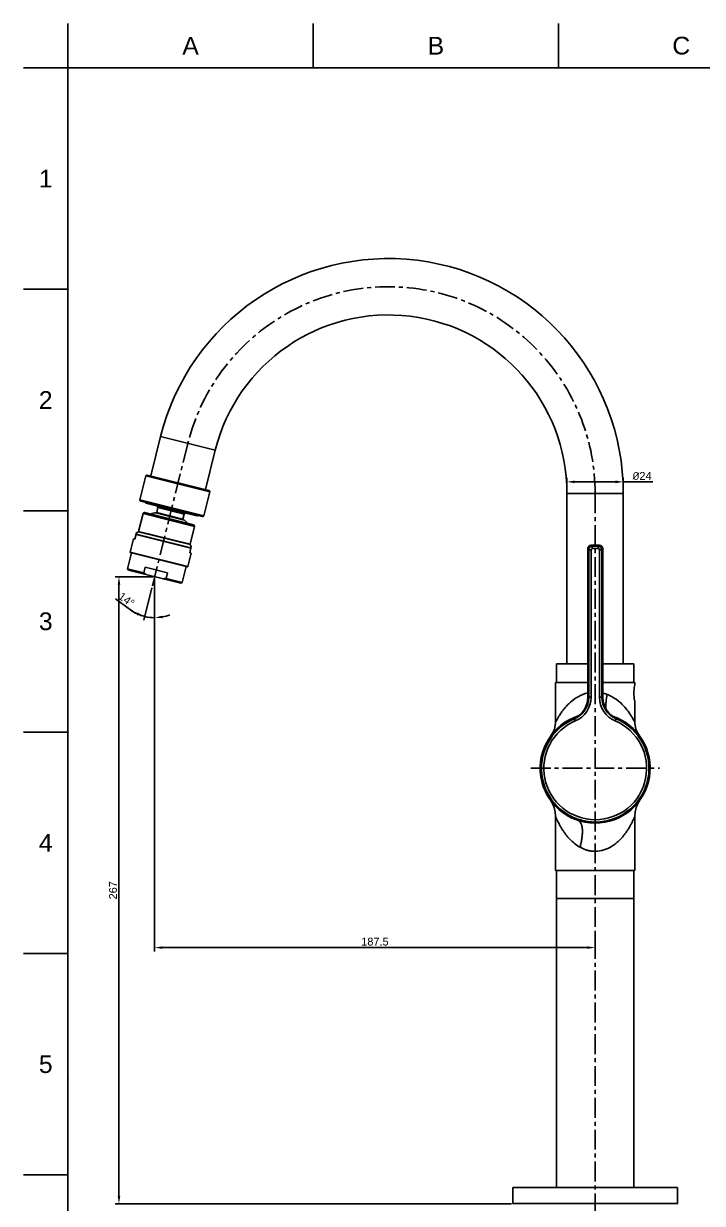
# Model space of a CAD drawing. Header units: millimetres. Extents: x 789 to 1209, y 393 to 987.
# Drawn here: x 789.1 to 1005.9, y 609.8 to 986.5 of the extents above; entities that cross this region are included whole.
import ezdxf

# ---------------------------------------------------------------- set-up
doc = ezdxf.new("R2010")
doc.units = ezdxf.units.MM
doc.header["$LTSCALE"] = 0.1
doc.linetypes.add('CENTERX2', pattern=[101.6, 63.5, -12.7, 12.7, -12.7])
for name, color, linetype in [('02___PRT_ALL_AXES', 7, 'Continuous'), ('CENTER', 1, 'CENTERX2'), ('DEF_LAYER_ASSEM_MEMBER', 7, 'Continuous'), ('DIM', 3, 'Continuous')]:
    doc.layers.add(name, color=color, linetype=linetype)
doc.styles.get("Standard").update_dxf_attribs({"font": 'arial.ttf'})
doc.dimstyles.new('ISO-25', dxfattribs={"dimtxt": 2.5, "dimasz": 2.5, "dimexe": 1.25, "dimexo": 0.625, "dimtad": 1, "dimlfac": 1.333333, "dimtxsty": 'Standard', "dimcen": 2.5, "dimadec": 0, "dimazin": 0, "dimtfac": 1, "dimtmove": 0, "dimatfit": 3, "dimfxl": 0, "dimarcsym": 0})

# ---------------------------------------------------------------- blocks, each defined once
blk = doc.blocks.new('*D6')
at = {"layer": 'Defpoints', "color": 0}
for p in [(962.65, 836.49), (980.65, 840.18), (980.65, 836.49)]:
    blk.add_point(p, dxfattribs=at)
at = {"layer": 'DIM', "color": 0, "lineweight": -2}
for p, q in [((962.65, 837.11), (962.65, 841.43)), ((980.65, 837.11), (980.65, 841.43)), ((965.15, 840.18), (978.15, 840.18)), ((980.65, 840.18), (990.12, 840.18))]:
    blk.add_line(p, q, dxfattribs=at)
at = {"layer": 'DIM', "color": 0}
for points in [[(965.15, 840.6), (965.15, 839.76), (962.65, 840.18)], [(978.15, 840.6), (978.15, 839.76), (980.65, 840.18)]]:
    blk.add_solid(points, dxfattribs=at)
at = {"layer": 'DIM', "color": 0, "insert": (986.64, 842.06), "char_height": 2.5, "attachment_point": 5}
blk.add_mtext('{\\fISOCPEUR|b0|i0|c0|p34;%%C}24', dxfattribs=at)
blk = doc.blocks.new('*D7')
at = {"layer": 'Defpoints', "color": 0}
for p in [(819.61, 809.88), (831, 809.88), (945.55, 609.61)]:
    blk.add_point(p, dxfattribs=at)
at = {"layer": 'DIM', "color": 0, "lineweight": -2}
for p, q in [((830.37, 809.88), (818.36, 809.88)), ((819.61, 612.11), (819.61, 807.38)), ((944.93, 609.61), (818.36, 609.61))]:
    blk.add_line(p, q, dxfattribs=at)
at = {"layer": 'DIM', "color": 0}
for points in [[(819.19, 807.38), (820.02, 807.38), (819.61, 809.88)], [(819.19, 612.11), (820.02, 612.11), (819.61, 609.61)]]:
    blk.add_solid(points, dxfattribs=at)
at = {"layer": 'DIM', "color": 0, "insert": (817.71, 709.75), "char_height": 2.5, "attachment_point": 5, "rotation": 90}
blk.add_mtext('267', dxfattribs=at)
blk = doc.blocks.new('*D8')
at = {"layer": 'Defpoints', "color": 0}
for p in [(831, 809.88), (971.65, 696.04), (971.65, 691.45)]:
    blk.add_point(p, dxfattribs=at)
at = {"layer": 'DIM', "color": 0, "lineweight": -2}
for p, q in [((831, 809.26), (831, 690.2)), ((971.65, 695.42), (971.65, 690.2)), ((833.5, 691.45), (969.15, 691.45))]:
    blk.add_line(p, q, dxfattribs=at)
at = {"layer": 'DIM', "color": 0}
for points in [[(833.5, 691.87), (833.5, 691.04), (831, 691.45)], [(969.15, 691.87), (969.15, 691.04), (971.65, 691.45)]]:
    blk.add_solid(points, dxfattribs=at)
at = {"layer": 'DIM', "color": 0, "insert": (901.33, 693.35), "char_height": 2.5, "attachment_point": 5}
blk.add_mtext('187.5', dxfattribs=at)
blk = doc.blocks.new('*D9')
at = {"layer": 'Defpoints', "color": 0}
for p in [(841.61, 852.45), (830.27, 806.97), (831, 809.26), (831, 802.82), (829.94, 796.85)]:
    blk.add_point(p, dxfattribs=at)
at = {"layer": 'DIM', "color": 0, "lineweight": -2}
for p, q in [((830.12, 806.36), (827.53, 795.98)), ((823.31, 799.31), (818.52, 802.79)), ((831, 802.2), (831, 795.56))]:
    blk.add_line(p, q, dxfattribs=at)
for start, end in [(233.955, 256), (234.0573, 245.0286), (256, 270), (280.9714, 291.9427)]:
    blk.add_arc((831, 809.88), 13.08, start, end, dxfattribs=at)
at = {"layer": 'DIM', "color": 0}
for points in [[(825.62, 798.42), (825.34, 797.64), (827.84, 797.19)], [(833.53, 796.63), (833.45, 797.46), (831, 796.81)]]:
    blk.add_solid(points, dxfattribs=at)
at = {"layer": 'DIM', "color": 0, "insert": (822.02, 802.57), "char_height": 2.5, "attachment_point": 5, "rotation": 323.955}
blk.add_mtext('14°', dxfattribs=at)

msp = doc.modelspace()

# ---------------------------------------------------------------- linework, layer by layer
for p, q in [((803.291, 972.3843), (803.291, 986.5257)), ((881.6345, 972.3843), (881.6345, 986.5257)), ((959.9779, 972.3843), (959.9779, 986.5257)), ((803.291, 972.3843), (789.1496, 972.3843)), ((803.291, 972.3843), (803.291, 406.7277)), ((1195.0082, 972.3843), (803.291, 972.3843)), ((803.291, 901.6772), (789.1496, 901.6772)), ((803.291, 830.9701), (789.1496, 830.9701)), ((803.291, 760.2631), (789.1496, 760.2631)), ((803.291, 689.556), (789.1496, 689.556)), ((803.291, 618.8489), (789.1496, 618.8489))]:
    msp.add_line(p, q)
at = {"color": 7, "linetype": 'Continuous'}
for p, q in [((832.8812, 854.6305), (829.7514, 842.0773)), ((832.8812, 854.6305), (850.3465, 850.2759)), ((847.2167, 837.7227), (850.3465, 850.2759)), ((828.2052, 842.0763), (826.3001, 834.4352)), ((848.5814, 836.9959), (828.2052, 842.0763)), ((848.3083, 837.4505), (828.6598, 842.3494)), ((848.5814, 836.9959), (846.6763, 829.3548)), ((962.6534, 836.4863), (962.6534, 782.1113)), ((980.6534, 836.4863), (962.6534, 836.4863)), ((980.6534, 836.4863), (980.6534, 782.1113)), ((846.6763, 829.3548), (826.3001, 834.4352)), ((846.2217, 829.0817), (826.5732, 833.9806)), ((828.0968, 833.4528), (827.9923, 833.6268)), ((844.6286, 829.3309), (828.0968, 833.4528)), ((844.515, 829.314), (828.1891, 833.3845)), ((843.7438, 825.9639), (827.2973, 830.0645)), ((827.7137, 830.3659), (827.3656, 830.1568)), ((843.7268, 826.0775), (827.3656, 830.1568)), ((827.7137, 830.3659), (843.5177, 826.4255)), ((827.8272, 830.3829), (843.4254, 826.4938)), ((831.4857, 830.2392), (840.1277, 828.0845)), ((831.6585, 830.3504), (840.0273, 828.2638)), ((832.045, 832.0819), (831.8358, 832.43)), ((840.8471, 830.1832), (831.8358, 832.43)), ((832.045, 832.0819), (840.499, 829.9741)), ((832.0619, 831.9684), (840.4307, 829.8818)), ((840.4307, 829.8818), (840.0273, 828.2638)), ((840.499, 829.9741), (840.8471, 830.1832)), ((844.6286, 829.3309), (844.8026, 829.4355)), ((843.7438, 825.9639), (842.3223, 820.2627)), ((843.5177, 826.4255), (843.7268, 826.0775)), ((824.2069, 822.01), (824.7164, 821.883)), ((824.7164, 821.883), (825.2244, 823.9206)), ((842.5477, 818.9963), (825.0823, 823.3509)), ((825.108, 823.4538), (842.5733, 819.0992)), ((825.8075, 824.271), (825.2244, 823.9206)), ((842.3393, 820.1492), (825.8075, 824.271)), ((842.3223, 820.2627), (825.8758, 824.3633)), ((841.6206, 813.1078), (823.1364, 817.7164)), ((841.5297, 813.0532), (823.1911, 817.6255)), ((842.1817, 817.5284), (842.6897, 819.566)), ((842.3393, 820.1492), (842.6897, 819.566)), ((969.2859, 818.8781), (969.2828, 818.7947)), ((969.2828, 818.7947), (969.2828, 771.3576)), ((969.2834, 818.7947), (969.2828, 818.7947)), ((969.2834, 818.7947), (969.2834, 771.3576)), ((969.2834, 818.7947), (969.6007, 818.4774)), ((969.6007, 818.4774), (969.6007, 771.4155)), ((970.3501, 818.4774), (969.6007, 818.4774)), ((970.3501, 818.4774), (970.3501, 771.4155)), ((970.4075, 819.9189), (970.4075, 819.9194)), ((972.9743, 819.9194), (970.4075, 819.9194)), ((972.9743, 819.9189), (970.4075, 819.9189)), ((970.4075, 819.9189), (970.7248, 819.6016)), ((970.7248, 818.8521), (970.7248, 819.6016)), ((972.657, 819.6016), (970.7248, 819.6016)), ((972.657, 818.8521), (970.7248, 818.8521)), ((972.9743, 819.9189), (972.657, 819.6016)), ((972.657, 818.8521), (972.657, 819.6016)), ((972.9743, 819.9189), (972.9743, 819.9194)), ((973.0577, 819.9163), (972.9743, 819.9194)), ((973.0317, 771.4155), (973.0317, 818.4774)), ((973.0317, 818.4774), (973.7811, 818.4774)), ((974.0984, 818.7947), (973.7811, 818.4774)), ((973.7811, 771.4155), (973.7811, 818.4774)), ((974.0984, 771.3576), (974.0984, 818.7947)), ((974.0984, 818.7947), (974.099, 818.7947)), ((974.099, 771.3576), (974.099, 818.7947)), ((842.6911, 817.4014), (841.6206, 813.1078)), ((842.1817, 817.5284), (842.6911, 817.4014)), ((959.2784, 782.1113), (959.2784, 776.1113)), ((959.2784, 782.1113), (969.2828, 782.1113)), ((974.099, 782.1113), (984.0284, 782.1113)), ((984.0284, 782.1113), (984.0284, 776.1113)), ((958.9784, 776.1113), (958.9784, 763.3411)), ((958.9784, 776.1113), (969.2828, 776.1113)), ((974.099, 776.1113), (984.3284, 776.1113)), ((984.3284, 775.4363), (984.3284, 776.1113)), ((963.7335, 769.7891), (963.7456, 769.7998)), ((969.2834, 771.3576), (969.2828, 771.3576)), ((970.3501, 771.4155), (969.6007, 771.4155)), ((973.0317, 771.4155), (973.7811, 771.4155)), ((974.0984, 771.3576), (974.099, 771.3576)), ((979.552, 769.8048), (979.5796, 769.7804)), ((984.3284, 763.3362), (984.3284, 770.0363)), ((965.3066, 763.8142), (965.0148, 764.5051)), ((978.0752, 763.8142), (978.367, 764.5051)), ((958.9784, 733.3975), (958.9784, 733.3978)), ((958.9784, 716.1113), (958.9784, 733.3975)), ((984.3284, 733.3987), (984.3284, 733.399)), ((984.3284, 733.3987), (984.3284, 716.1113)), ((984.3284, 716.1113), (958.9784, 716.1113)), ((959.2784, 707.1113), (959.2784, 716.1113)), ((984.0284, 716.1113), (984.0284, 707.1113)), ((959.2784, 707.1113), (984.0284, 707.1113)), ((997.9034, 609.7613), (945.4034, 609.7613)), ((945.5534, 609.6113), (945.4034, 609.7613)), ((997.7534, 609.6113), (997.9034, 609.7613))]:
    msp.add_line(p, q, dxfattribs=at)
for points in [[(970.4075, 819.9194), (969.9779, 819.8342), (969.6303, 819.6077), (969.3882, 819.2703), (969.2859, 818.8781)], [(974.099, 818.7947), (974.0137, 819.2243), (973.7873, 819.5719), (973.4498, 819.814), (973.0577, 819.9163)], [(958.9789, 763.3411), (958.9056, 762.3461), (958.6453, 761.2425), (958.2037, 760.1975), (957.625, 759.283)], [(985.6823, 759.2818), (985.0952, 760.2124), (984.6584, 761.2523), (984.4011, 762.3495), (984.3286, 763.3362)], [(957.3558, 738.5552), (958.009, 737.4665), (958.5486, 736.1517), (958.8818, 734.7192), (958.9785, 733.3975)], [(984.3283, 733.3987), (984.4263, 734.7281), (984.7646, 736.1713), (985.3078, 737.4862), (985.9498, 738.5533)]]:
    msp.add_lwpolyline(points, dxfattribs=at)
for centre, radius, start, end in [((905.6534, 836.4863), 75, 0, 166), ((905.6534, 836.4863), 57, 0, 166), ((828.569, 841.9856), 0.375, 76, 166), ((848.2175, 837.0866), 0.375, 346, 76), ((826.6639, 834.3445), 0.375, 166, 256), ((828.2254, 833.53), 0.15, 211, 256), ((827.4428, 830.0282), 0.15, 121, 166), ((827.7909, 830.2373), 0.15, 76, 121), ((831.0702, 827.9906), 2.2866, 79.529374, 123.777807), ((831.513, 830.3867), 0.15, 259.529374, 346), ((831.7072, 832.3527), 0.15, 31, 76), ((831.9164, 832.0047), 0.15, 346, 31), ((840.5763, 829.8455), 0.15, 121, 166), ((840.9243, 830.0547), 0.15, 76, 121), ((844.5513, 829.4595), 0.15, 256, 301), ((846.3124, 829.4456), 0.375, 256, 346), ((840.1729, 828.2276), 0.15, 166, 252.470626), ((839.439, 825.9041), 2.2866, 28.222193, 72.470626), ((843.3891, 826.3483), 0.15, 31, 76), ((843.5983, 826.0002), 0.15, 346, 31), ((825.7303, 824.3996), 0.15, 301, 346), ((823.2092, 817.6983), 0.075, 166, 256), ((842.4679, 820.2264), 0.15, 166, 211), ((970.4092, 818.7933), 1.1259, 172.291008, 179.927165), ((970.413, 818.7925), 1.1297, 157.684755, 172.277484), ((970.4091, 818.7932), 1.1258, 153.626213, 157.645911), ((970.4146, 818.7893), 1.1325, 135.486059, 153.568874), ((970.7261, 818.4762), 1.1254, 90.062423, 179.937577), ((970.4098, 818.7923), 1.127, 132.248648, 135.428105), ((970.4134, 818.7861), 1.134, 112.155485, 132.170219), ((970.7247, 818.4775), 0.3746, 89.982704, 180.017296), ((972.6557, 818.4762), 1.1254, 0.062423, 89.937577), ((972.6571, 818.4775), 0.3746, 359.982704, 90.017296), ((972.9728, 818.793), 1.1259, 82.291008, 89.927165), ((972.9721, 818.7893), 1.1297, 67.684755, 82.277484), ((972.9728, 818.7931), 1.1258, 63.626213, 67.645911), ((972.9688, 818.7876), 1.1325, 45.486059, 63.568874), ((972.9719, 818.7924), 1.127, 42.248648, 45.428105), ((972.9657, 818.7888), 1.134, 22.155485, 42.170219), ((841.5478, 813.126), 0.075, 256, 346), ((961.7805, 771.3597), 7.5029, 295.215261, 359.983414), ((962.0977, 771.4178), 7.503, 292.879765, 359.982586), ((962.0974, 771.4174), 8.2527, 292.884288, 359.986778), ((973.8, 747.5089), 24.2726, 99.962677, 100.724066), ((981.2846, 771.4175), 8.2529, 180.013813, 247.115121), ((969.5818, 747.5089), 24.2726, 79.275934, 80.037322), ((981.2841, 771.4178), 7.503, 180.017389, 247.12026), ((981.6013, 771.3597), 7.5028, 180.016471, 244.787916), ((971.2446, 761.215), 11.8827, 65.20351, 68.86119), ((968.8912, 757.6775), 16.1469, 47.962699, 48.551626), ((971.6534, 748.7363), 17.55, 107.919453, 71.676596), ((971.6534, 748.7363), 17.25, 108.928351, 258.833825), ((971.6909, 748.6988), 17.25, 112.880714, 258.694969), ((971.6909, 748.6988), 17.1583, 112.897715, 67.102285), ((971.6909, 748.6988), 16.4083, 112.897715, 67.102285), ((961.7859, 771.342), 7.4845, 293.624365, 295.235536), ((966.3655, 747.943), 16.6171, 94.662449, 95.45713), ((971.6909, 748.6988), 17.25, 287.52933, 67.119286), ((971.6534, 748.7363), 17.25, 66.199778, 68.321961), ((977.0163, 747.943), 16.6171, 84.542871, 85.337551), ((971.6621, 748.9243), 17.0356, 65.980144, 66.715986), ((981.5924, 771.3345), 7.4763, 244.767027, 246.376887), ((971.7134, 749.9867), 18.4659, 261.992288, 269.93025), ((971.7097, 747.5838), 16.1219, 269.933246, 279.028774), ((971.6909, 748.6988), 17.25, 281.30503, 287.394827), ((971.5736, 730.1789), 7.9904, 263.648014, 265.126549)]:
    msp.add_arc(centre, radius, start, end, dxfattribs=at)
for points in [[(970.4075, 819.9189), (970.2643, 819.9187), (970.1185, 819.8902), (969.9858, 819.8364)], [(974.0984, 818.7947), (974.0983, 818.9379), (974.0698, 819.0837), (974.0159, 819.2165)], [(970.8948, 722.2174), (971.3996, 722.1743), (971.9102, 722.1777), (972.4148, 722.2235)]]:
    msp.add_open_spline(points, degree=3, dxfattribs=at)
for points, knots in [([(963.7456, 769.7998), (964.5088, 770.4722), (966.2329, 771.711), (968.2164, 772.5134), (969.278, 772.7607)], [0, 0, 0, 0, 0.48270777, 1, 1, 1, 1]), ([(974.1058, 772.7348), (974.2277, 772.7053), (974.7084, 772.5801), (975.1811, 772.4254), (975.5296, 772.2974)], [0, 0, 0, 0, 0.25243955, 1, 1, 1, 1]), ([(958.9784, 763.3411), (958.9784, 763.3401), (958.9807, 763.3373), (958.9826, 763.3435), (958.9874, 763.3508), (958.9948, 763.3693), (959.0121, 763.4076), (959.0417, 763.4723), (959.0879, 763.5638), (959.1457, 763.6757), (959.244, 763.8631), (959.39, 764.1395), (959.5927, 764.5111), (959.829, 764.9262), (960.0955, 765.3726), (960.3911, 765.8413), (960.7139, 766.326), (961.1869, 766.9976), (961.8424, 767.848), (962.729, 768.8478), (963.3851, 769.4814), (963.7335, 769.7891)], [0, 0, 0, 0, 0.00035248, 0.00082177, 0.00162154, 0.0041424, 0.00775291, 0.01758029, 0.03035056, 0.0459802, 0.06441737, 0.10908058, 0.16224802, 0.22189086, 0.28671492, 0.35563539, 0.42799907, 0.50330741, 0.66120256, 0.82708968, 1, 1, 1, 1]), ([(975.0746, 767.6469), (975.044, 767.9936), (975.0306, 768.7358), (975.1365, 770.2957), (975.3462, 771.4961), (975.5293, 772.2974)], [0, 0, 0, 0, 0.22276584, 0.47395774, 1, 1, 1, 1]), ([(976.228, 772.0015), (976.5341, 771.8602), (977.7195, 771.2526), (978.8057, 770.4608), (979.552, 769.8048)], [0, 0, 0, 0, 0.25338977, 1, 1, 1, 1]), ([(979.7035, 769.6699), (980.3842, 769.0562), (981.308, 768.0671), (982.3602, 766.6782), (983.0152, 765.7025), (983.5451, 764.8211), (983.9015, 764.1722), (984.1197, 763.7541), (984.2255, 763.5412), (984.2931, 763.4112), (984.3202, 763.3507), (984.3286, 763.3363)], [0, 0, 0, 0, 0.34866364, 0.51210158, 0.66268338, 0.7954447, 0.90320652, 0.94425541, 0.97483762, 0.99363937, 1, 1, 1, 1]), ([(958.9784, 733.3978), (958.9785, 733.4071), (959.012, 733.3194), (959.028, 733.2773), (959.1001, 733.1103), (959.178, 732.9336), (959.2791, 732.7022), (959.3954, 732.442), (959.5281, 732.1542), (959.7297, 731.7328), (960.0121, 731.1708), (960.3885, 730.4676), (960.8093, 729.7353), (961.2742, 728.9872), (961.7843, 728.2339), (962.5352, 727.2217), (963.5969, 725.9844), (965.0777, 724.6091), (966.2246, 723.848), (966.8312, 723.5017)], [0, 0, 0, 0, 0.00216629, 0.01029417, 0.02239826, 0.03833783, 0.05788747, 0.08038853, 0.10514846, 0.13172635, 0.18942051, 0.25184621, 0.31780049, 0.38645208, 0.45728669, 0.53000347, 0.68041541, 0.83703578, 1, 1, 1, 1]), ([(966.8311, 723.5017), (966.9665, 723.9864), (967.2074, 724.966), (967.4666, 726.4361), (967.5991, 727.8582), (967.5972, 729.1562), (967.4469, 730.2637), (967.1668, 731.1369), (966.7572, 731.7548), (966.3849, 731.9944), (966.2033, 732.054)], [0, 0, 0, 0, 0.16603064, 0.33257843, 0.49208105, 0.63668407, 0.75990059, 0.85950526, 0.93693083, 1, 1, 1, 1]), ([(968.316, 731.8255), (968.316, 731.83), (968.345, 731.8196), (968.3745, 731.8224), (968.4473, 731.8069), (968.5371, 731.794), (968.6557, 731.774), (968.8588, 731.7419), (969.0236, 731.7173), (969.141, 731.7009)], [0, 0, 0, 0, 0.01612226, 0.06489245, 0.14606764, 0.25870276, 0.40179738, 0.57414833, 1, 1, 1, 1]), ([(971.6909, 731.4619), (971.451, 731.4619), (970.5975, 731.4807), (969.7454, 731.5652), (969.1393, 731.6621)], [0, 0, 0, 0, 0.28095729, 1, 1, 1, 1]), ([(971.6909, 731.5208), (971.9308, 731.5208), (972.7842, 731.5379), (973.6359, 731.6162), (974.2436, 731.7013)], [0, 0, 0, 0, 0.28103941, 1, 1, 1, 1]), ([(972.4148, 722.2235), (973.3359, 722.3072), (975.1257, 722.735), (977.111, 723.8147), (978.4883, 724.8681), (979.4142, 725.7144), (980.2508, 726.6064), (981.0055, 727.5277), (981.6849, 728.4625), (982.2946, 729.3951), (982.836, 730.309), (983.2379, 731.0538), (983.5243, 731.6233), (983.7148, 732.0189), (983.8842, 732.385), (984.0301, 732.7111), (984.1359, 732.9531), (984.2068, 733.1158), (984.2489, 733.214), (984.2809, 733.2866), (984.3075, 733.3533), (984.3173, 733.3688), (984.3284, 733.4026), (984.3284, 733.3987)], [0, 0, 0, 0, 0.16191162, 0.31715095, 0.39206152, 0.46515397, 0.53647321, 0.60598235, 0.67350683, 0.73868651, 0.80095816, 0.85942118, 0.88679452, 0.91255509, 0.93628339, 0.95740083, 0.97512512, 0.9824432, 0.98860876, 0.99353127, 0.99712434, 0.99931462, 1, 1, 1, 1]), ([(974.2436, 731.7013), (974.3606, 731.7176), (974.5248, 731.7422), (974.7273, 731.7742), (974.8455, 731.7941), (974.935, 731.807), (975.0075, 731.8224), (975.0369, 731.8196), (975.0658, 731.83), (975.0658, 731.8255)], [0, 0, 0, 0, 0.4259026, 0.5982574, 0.74134582, 0.8539677, 0.93512885, 0.98388823, 1, 1, 1, 1]), ([(966.8312, 723.5017), (967.4165, 723.1753), (968.3466, 722.7525), (969.6599, 722.3866), (970.3437, 722.272), (970.6896, 722.2376)], [0, 0, 0, 0, 0.4922261, 0.74468656, 1, 1, 1, 1])]:
    msp.add_open_spline(points, degree=3, knots=knots, dxfattribs=at)
for p in [(803.291, 901.6772), (803.291, 830.9701), (803.291, 760.2631), (803.291, 649.556)]:
    msp.add_point(p)
at = {"layer": '02___PRT_ALL_AXES', "color": 7, "linetype": 'Continuous'}
for p, q in [((828.2052, 842.0763), (826.3001, 834.4352)), ((848.5814, 836.9959), (846.6763, 829.3548)), ((962.6534, 782.1113), (962.6534, 836.4863)), ((980.6534, 836.4863), (980.6534, 782.1113)), ((825.8758, 824.3633), (827.2973, 830.0645)), ((831.6585, 830.3504), (832.0619, 831.9684)), ((840.0273, 828.2638), (840.4307, 829.8818)), ((842.3223, 820.2627), (843.7438, 825.9639)), ((823.1364, 817.7164), (824.2069, 822.01)), ((841.6206, 813.1078), (842.6911, 817.4014)), ((984.3182, 775.3878), (984.3284, 775.4363)), ((984.3284, 775.4363), (984.3284, 776.1113)), ((984.3284, 770.0363), (984.3182, 770.0846)), ((984.3284, 763.3362), (984.3284, 770.0363)), ((959.2784, 614.8613), (959.2784, 707.1113)), ((984.0284, 614.8613), (984.0284, 707.1113)), ((945.4034, 614.8613), (945.4034, 609.7613)), ((997.9029, 614.8613), (945.4039, 614.8613)), ((997.9034, 614.8613), (997.9034, 609.7613))]:
    msp.add_line(p, q, dxfattribs=at)
for centre, start, end in [((831.0702, 827.9906), 79.529374, 123.777807), ((839.439, 825.9041), 28.222193, 72.470626)]:
    msp.add_arc(centre, 2.2866, start, end, dxfattribs=at)
for points, knots in [([(984.0375, 772.7363), (984.0375, 773.0418), (984.0704, 773.9318), (984.1984, 774.8159), (984.3182, 775.3878)], [0, 0, 0, 0, 0.3433208, 1, 1, 1, 1]), ([(984.3182, 770.0846), (984.2953, 770.194), (984.1233, 771.0664), (984.0375, 771.9587), (984.0375, 772.7363)], [0, 0, 0, 0, 0.12568174, 1, 1, 1, 1])]:
    msp.add_open_spline(points, degree=3, knots=knots, dxfattribs=at)
at = {"layer": 'CENTER'}
for p, q in [((830.2738, 806.9706), (841.6139, 852.4532)), ((971.6534, 836.4863), (971.6534, 555.5958)), ((951.1034, 748.7363), (992.2034, 748.7363))]:
    msp.add_line(p, q, dxfattribs=at)
msp.add_arc((905.6534, 836.4863), 66, 0, 166, dxfattribs=at)
at = {"layer": 'DEF_LAYER_ASSEM_MEMBER', "color": 7, "linetype": 'Continuous'}
for p, q in [((823.6277, 817.5167), (822.3576, 812.4226)), ((822.6308, 811.968), (822.3576, 812.4226)), ((827.5179, 811.136), (822.3576, 812.4226)), ((822.6308, 811.968), (839.3684, 807.7949)), ((827.5179, 811.136), (827.9716, 812.9553)), ((827.9716, 812.9553), (835.1162, 811.1739)), ((834.6626, 809.3546), (835.1162, 811.1739)), ((841.093, 813.1621), (839.8229, 808.068)), ((839.8229, 808.068), (834.6626, 809.3546)), ((839.3684, 807.7949), (839.8229, 808.068))]:
    msp.add_line(p, q, dxfattribs=at)
for points in [[(828.4424, 810.519), (828.1248, 810.7098), (827.8167, 810.9169), (827.5179, 811.136)], [(833.5567, 809.2439), (833.9267, 809.2632), (834.296, 809.3015), (834.6626, 809.3546)]]:
    msp.add_open_spline(points, degree=3, dxfattribs=at)
at = {"layer": 'DIM'}
msp.add_line((830.9996, 809.2564), (830.9996, 802.8225), dxfattribs=at)

# ---------------------------------------------------------------- texts
at = {"char_height": 5.6566, "attachment_point": 5}
for s, width, insert in [('A', 10, (842.4627, 979.455)), ('B', 10, (920.8062, 979.455)), ('C', 10, (999.1496, 979.455)), ('1', 50, (796.2203, 937.0307)), ('2', 50, (796.2203, 866.3237)), ('3', 50, (796.2203, 795.6166)), ('4', 50, (796.2203, 724.9095)), ('5', 50, (796.2203, 654.2025))]:
    msp.add_mtext_dynamic_manual_height_columns(s, width=width, gutter_width=12.5, heights=[0], dxfattribs=dict(at, insert=insert))

# ---------------------------------------------------------------- dimensions: what is measured, and where the dimension line sits
at = {"layer": 'DIM'}
dim = msp.add_angular_dim_2l(base=(829.9357, 796.8491), line1=((830.9996, 809.2564), (830.9996, 802.8225)), line2=((830.2738, 806.9706), (841.6139, 852.4532)), dimstyle='ISO-25', dxfattribs=at)
dim.commit()
dim.dimension.update_dxf_attribs({"geometry": '*D9', "text_midpoint": (822.0189, 802.5707)})
dim = msp.add_linear_dim(base=(980.6534, 840.1808), p1=(962.6534, 836.4863), p2=(980.6534, 836.4863), text='{\\fISOCPEUR|b0|i0|c0|p34;%%C}<>', dimstyle='ISO-25', dxfattribs=at)
dim.commit()
dim.dimension.update_dxf_attribs({"geometry": '*D6', "text_midpoint": (986.6363, 840.1808), "dimtype": 160})
dim = msp.add_linear_dim(base=(819.6068, 809.8814), p1=(945.5534, 609.6113), p2=(830.9996, 809.8814), angle=90, text='267', dimstyle='ISO-25', dxfattribs=at)
dim.commit()
dim.dimension.update_dxf_attribs({"geometry": '*D7', "text_midpoint": (817.7053, 709.7464)})
dim = msp.add_linear_dim(base=(971.6534, 691.4524), p1=(830.9996, 809.8814), p2=(971.6534, 696.041), text='187.5', dimstyle='ISO-25', dxfattribs=at)
dim.commit()
dim.dimension.update_dxf_attribs({"geometry": '*D8', "text_midpoint": (901.3265, 693.3539)})

doc.saveas('drawing.dxf')
